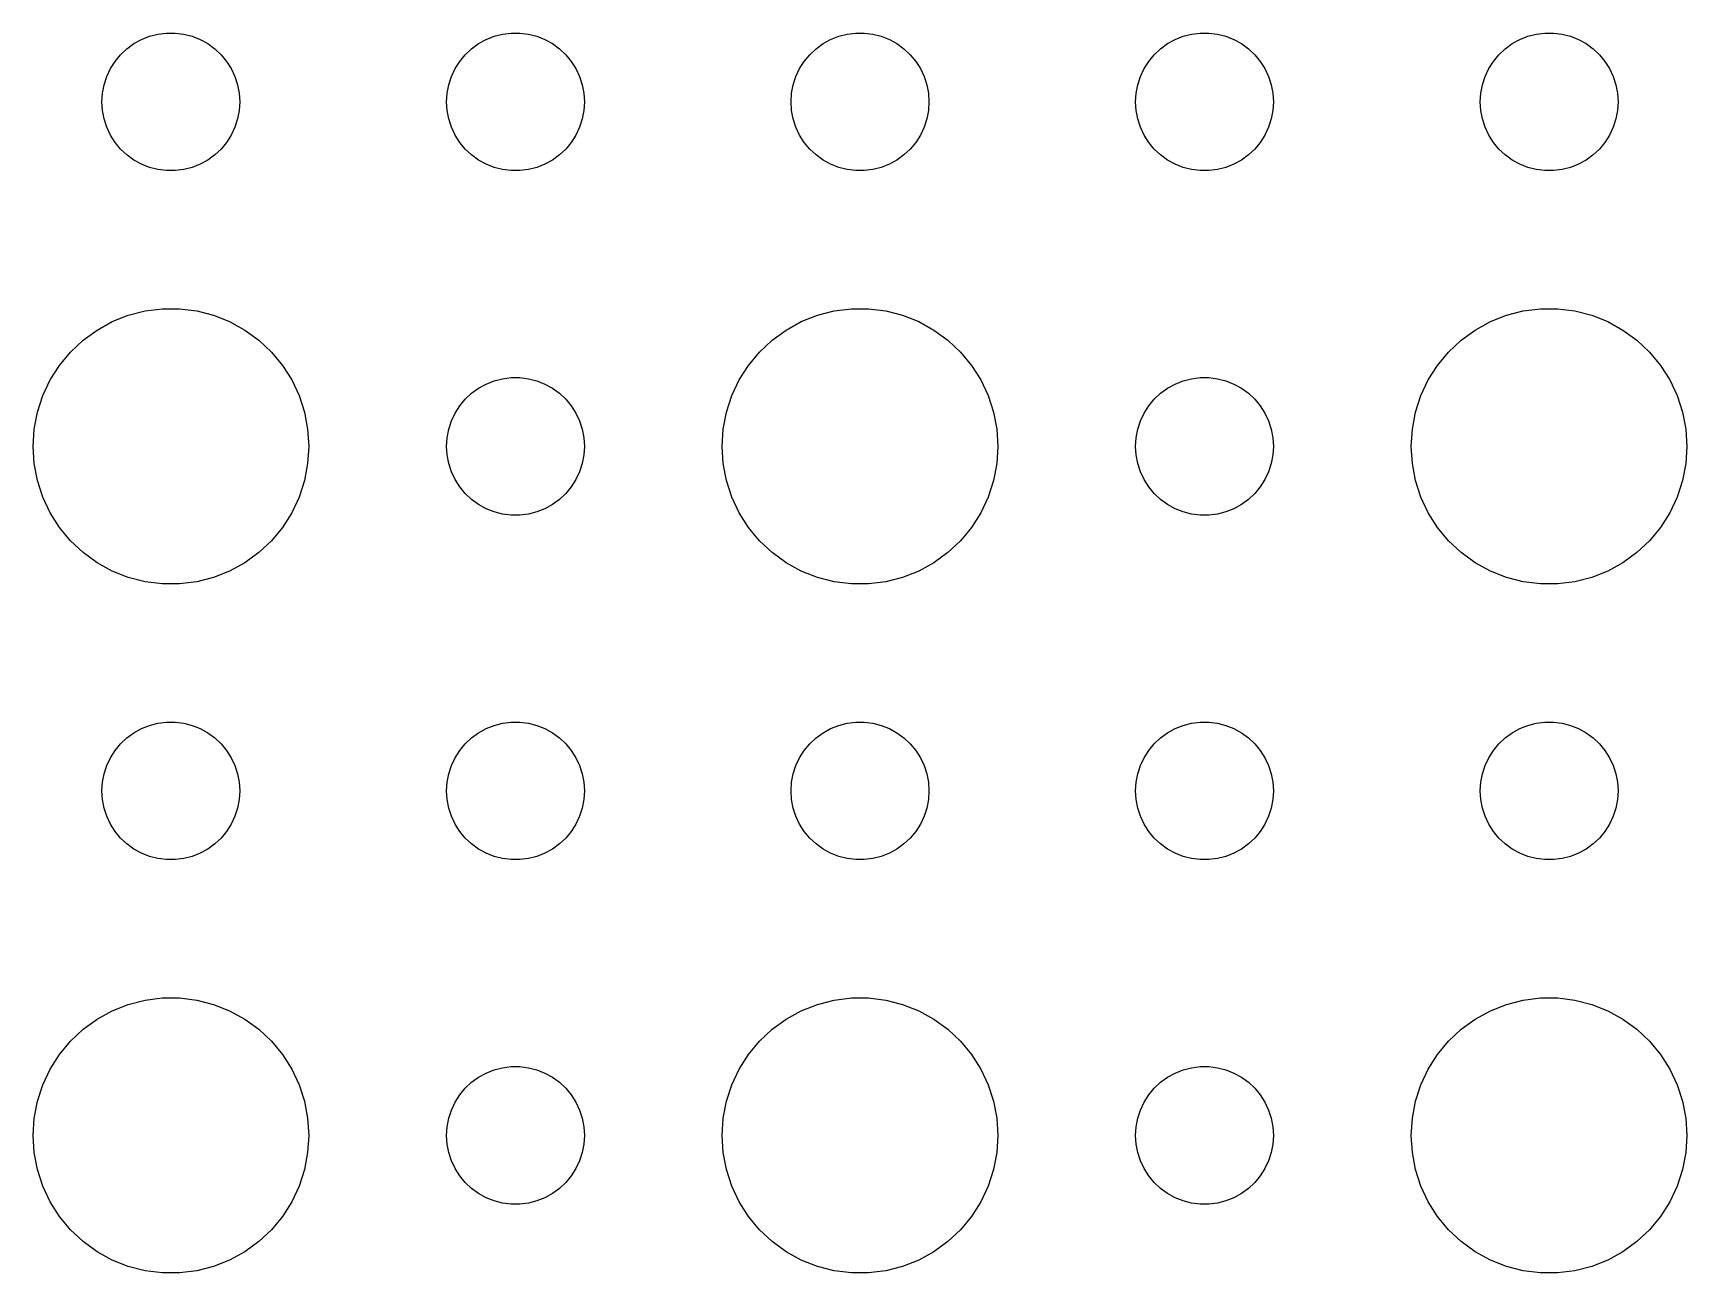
# Model space of a CAD drawing. Header units: metres. Extents: x -142 to 142, y -142 to 142.
# Drawn here: x -18 to 18, y -107.99 to -81 of the extents above; entities that cross this region are included whole.
import ezdxf

# ---------------------------------------------------------------- set-up
doc = ezdxf.new("R2010")
doc.units = ezdxf.units.M

msp = doc.modelspace()

# ---------------------------------------------------------------- linework, layer by layer
for p, q in [((-16.0934, -81.4732), (-15.9561, -81.3442)), ((-15.9561, -81.3442), (-15.8037, -81.2335)), ((-15.8037, -81.2335), (-15.6387, -81.1428)), ((-15.6387, -81.1428), (-15.4635, -81.0734)), ((-15.4635, -81.0734), (-15.2811, -81.0266)), ((-15.2811, -81.0266), (-15.0942, -81.003)), ((-15.0942, -81.003), (-14.9058, -81.003)), ((-14.9058, -81.003), (-14.7189, -81.0266)), ((-14.7189, -81.0266), (-14.5365, -81.0734)), ((-14.5365, -81.0734), (-14.3613, -81.1428)), ((-14.3613, -81.1428), (-14.1963, -81.2335)), ((-14.1963, -81.2335), (-14.0439, -81.3442)), ((-14.0439, -81.3442), (-13.9065, -81.4732)), ((-8.59344, -81.4732), (-8.45613, -81.3442)), ((-8.45613, -81.3442), (-8.30373, -81.2335)), ((-8.30373, -81.2335), (-8.13866, -81.1428)), ((-8.13866, -81.1428), (-7.96352, -81.0734)), ((-7.96352, -81.0734), (-7.78107, -81.0266)), ((-7.78107, -81.0266), (-7.59418, -81.003)), ((-7.59418, -81.003), (-7.40581, -81.003)), ((-7.40581, -81.003), (-7.21892, -81.0266)), ((-7.21892, -81.0266), (-7.03647, -81.0734)), ((-7.03647, -81.0734), (-6.86133, -81.1428)), ((-6.86133, -81.1428), (-6.69626, -81.2335)), ((-6.69626, -81.2335), (-6.54385, -81.3442)), ((-6.54385, -81.3442), (-6.40654, -81.4732)), ((-1.09344, -81.4732), (-0.95613, -81.3442)), ((-0.95613, -81.3442), (-0.80373, -81.2335)), ((-0.80373, -81.2335), (-0.63866, -81.1428)), ((-0.63866, -81.1428), (-0.46352, -81.0734)), ((-0.46352, -81.0734), (-0.28107, -81.0266)), ((-0.28107, -81.0266), (-0.09418, -81.003)), ((-0.09418, -81.003), (0.09418, -81.003)), ((0.09418, -81.003), (0.28107, -81.0266)), ((0.28107, -81.0266), (0.46352, -81.0734)), ((0.46352, -81.0734), (0.63866, -81.1428)), ((0.63866, -81.1428), (0.80373, -81.2335)), ((0.80373, -81.2335), (0.95613, -81.3442)), ((0.95613, -81.3442), (1.09344, -81.4732)), ((6.40654, -81.4732), (6.54385, -81.3442)), ((6.54385, -81.3442), (6.69626, -81.2335)), ((6.69626, -81.2335), (6.86133, -81.1428)), ((6.86133, -81.1428), (7.03647, -81.0734)), ((7.03647, -81.0734), (7.21892, -81.0266)), ((7.21892, -81.0266), (7.40581, -81.003)), ((7.40581, -81.003), (7.59418, -81.003)), ((7.59418, -81.003), (7.78107, -81.0266)), ((7.78107, -81.0266), (7.96352, -81.0734)), ((7.96352, -81.0734), (8.13866, -81.1428)), ((8.13866, -81.1428), (8.30373, -81.2335)), ((8.30373, -81.2335), (8.45613, -81.3442)), ((8.45613, -81.3442), (8.59344, -81.4732)), ((13.9065, -81.4732), (14.0439, -81.3442)), ((14.0439, -81.3442), (14.1963, -81.2335)), ((14.1963, -81.2335), (14.3613, -81.1428)), ((14.3613, -81.1428), (14.5365, -81.0734)), ((14.5365, -81.0734), (14.7189, -81.0266)), ((14.7189, -81.0266), (14.9058, -81.003)), ((14.9058, -81.003), (15.0942, -81.003)), ((15.0942, -81.003), (15.2811, -81.0266)), ((15.2811, -81.0266), (15.4635, -81.0734)), ((15.4635, -81.0734), (15.6387, -81.1428)), ((15.6387, -81.1428), (15.8037, -81.2335)), ((15.8037, -81.2335), (15.9561, -81.3442)), ((15.9561, -81.3442), (16.0934, -81.4732)), ((-16.3145, -81.7774), (-16.2135, -81.6183)), ((-16.2135, -81.6183), (-16.0934, -81.4732)), ((-13.9065, -81.4732), (-13.7865, -81.6183)), ((-13.7865, -81.6183), (-13.6855, -81.7774)), ((-8.81445, -81.7774), (-8.71352, -81.6183)), ((-8.71352, -81.6183), (-8.59344, -81.4732)), ((-6.40654, -81.4732), (-6.28647, -81.6183)), ((-6.28647, -81.6183), (-6.18553, -81.7774)), ((-1.31445, -81.7774), (-1.21352, -81.6183)), ((-1.21352, -81.6183), (-1.09344, -81.4732)), ((1.09344, -81.4732), (1.21352, -81.6183)), ((1.21352, -81.6183), (1.31445, -81.7774)), ((6.18553, -81.7774), (6.28647, -81.6183)), ((6.28647, -81.6183), (6.40654, -81.4732)), ((8.59344, -81.4732), (8.71352, -81.6183)), ((8.71352, -81.6183), (8.81445, -81.7774)), ((13.6855, -81.7774), (13.7865, -81.6183)), ((13.7865, -81.6183), (13.9065, -81.4732)), ((16.0934, -81.4732), (16.2135, -81.6183)), ((16.2135, -81.6183), (16.3145, -81.7774)), ((-16.4529, -82.127), (-16.3947, -81.9478)), ((-16.3947, -81.9478), (-16.3145, -81.7774)), ((-13.6855, -81.7774), (-13.6053, -81.9478)), ((-13.6053, -81.9478), (-13.5471, -82.127)), ((-8.95287, -82.127), (-8.89465, -81.9478)), ((-8.89465, -81.9478), (-8.81445, -81.7774)), ((-6.18553, -81.7774), (-6.10533, -81.9478)), ((-6.10533, -81.9478), (-6.04712, -82.127)), ((-1.45287, -82.127), (-1.39465, -81.9478)), ((-1.39465, -81.9478), (-1.31445, -81.7774)), ((1.31445, -81.7774), (1.39465, -81.9478)), ((1.39465, -81.9478), (1.45287, -82.127)), ((6.04712, -82.127), (6.10533, -81.9478)), ((6.10533, -81.9478), (6.18553, -81.7774)), ((8.81445, -81.7774), (8.89465, -81.9478)), ((8.89465, -81.9478), (8.95287, -82.127)), ((13.5471, -82.127), (13.6053, -81.9478)), ((13.6053, -81.9478), (13.6855, -81.7774)), ((16.3145, -81.7774), (16.3947, -81.9478)), ((16.3947, -81.9478), (16.4529, -82.127)), ((-16.5, -82.5), (-16.4882, -82.312)), ((-16.4882, -82.312), (-16.4529, -82.127)), ((-13.5471, -82.127), (-13.5118, -82.312)), ((-13.5118, -82.312), (-13.5, -82.5)), ((-9, -82.5), (-8.98816, -82.312)), ((-8.98816, -82.312), (-8.95287, -82.127)), ((-6.04712, -82.127), (-6.01183, -82.312)), ((-6.01183, -82.312), (-6, -82.5)), ((-1.5, -82.5), (-1.48816, -82.312)), ((-1.48816, -82.312), (-1.45287, -82.127)), ((1.45287, -82.127), (1.48816, -82.312)), ((1.48816, -82.312), (1.5, -82.5)), ((6, -82.5), (6.01183, -82.312)), ((6.01183, -82.312), (6.04712, -82.127)), ((8.95287, -82.127), (8.98816, -82.312)), ((8.98816, -82.312), (9, -82.5)), ((13.5, -82.5), (13.5118, -82.312)), ((13.5118, -82.312), (13.5471, -82.127)), ((16.4529, -82.127), (16.4882, -82.312)), ((16.4882, -82.312), (16.5, -82.5)), ((-16.4882, -82.688), (-16.5, -82.5)), ((-16.4529, -82.873), (-16.4882, -82.688)), ((-13.5118, -82.688), (-13.5471, -82.873)), ((-13.5, -82.5), (-13.5118, -82.688)), ((-8.98816, -82.688), (-9, -82.5)), ((-8.95287, -82.873), (-8.98816, -82.688)), ((-6.01183, -82.688), (-6.04712, -82.873)), ((-6, -82.5), (-6.01183, -82.688)), ((-1.48816, -82.688), (-1.5, -82.5)), ((-1.45287, -82.873), (-1.48816, -82.688)), ((1.48816, -82.688), (1.45287, -82.873)), ((1.5, -82.5), (1.48816, -82.688)), ((6.01183, -82.688), (6, -82.5)), ((6.04712, -82.873), (6.01183, -82.688)), ((8.98816, -82.688), (8.95287, -82.873)), ((9, -82.5), (8.98816, -82.688)), ((13.5118, -82.688), (13.5, -82.5)), ((13.5471, -82.873), (13.5118, -82.688)), ((16.4882, -82.688), (16.4529, -82.873)), ((16.5, -82.5), (16.4882, -82.688)), ((-16.3947, -83.0522), (-16.4529, -82.873)), ((-16.3145, -83.2226), (-16.3947, -83.0522)), ((-13.6053, -83.0522), (-13.6855, -83.2226)), ((-13.5471, -82.873), (-13.6053, -83.0522)), ((-8.89465, -83.0522), (-8.95287, -82.873)), ((-8.81445, -83.2226), (-8.89465, -83.0522)), ((-6.10533, -83.0522), (-6.18553, -83.2226)), ((-6.04712, -82.873), (-6.10533, -83.0522)), ((-1.39465, -83.0522), (-1.45287, -82.873)), ((-1.31445, -83.2226), (-1.39465, -83.0522)), ((1.39465, -83.0522), (1.31445, -83.2226)), ((1.45287, -82.873), (1.39465, -83.0522)), ((6.10533, -83.0522), (6.04712, -82.873)), ((6.18553, -83.2226), (6.10533, -83.0522)), ((8.89465, -83.0522), (8.81445, -83.2226)), ((8.95287, -82.873), (8.89465, -83.0522)), ((13.6053, -83.0522), (13.5471, -82.873)), ((13.6855, -83.2226), (13.6053, -83.0522)), ((16.3947, -83.0522), (16.3145, -83.2226)), ((16.4529, -82.873), (16.3947, -83.0522)), ((-16.2135, -83.3817), (-16.3145, -83.2226)), ((-16.0934, -83.5268), (-16.2135, -83.3817)), ((-13.7865, -83.3817), (-13.9065, -83.5268)), ((-13.6855, -83.2226), (-13.7865, -83.3817)), ((-8.71352, -83.3817), (-8.81445, -83.2226)), ((-8.59344, -83.5268), (-8.71352, -83.3817)), ((-6.28647, -83.3817), (-6.40654, -83.5268)), ((-6.18553, -83.2226), (-6.28647, -83.3817)), ((-1.21352, -83.3817), (-1.31445, -83.2226)), ((-1.09344, -83.5268), (-1.21352, -83.3817)), ((1.21352, -83.3817), (1.09344, -83.5268)), ((1.31445, -83.2226), (1.21352, -83.3817)), ((6.28647, -83.3817), (6.18553, -83.2226)), ((6.40654, -83.5268), (6.28647, -83.3817)), ((8.71352, -83.3817), (8.59344, -83.5268)), ((8.81445, -83.2226), (8.71352, -83.3817)), ((13.7865, -83.3817), (13.6855, -83.2226)), ((13.9065, -83.5268), (13.7865, -83.3817)), ((16.2135, -83.3817), (16.0934, -83.5268)), ((16.3145, -83.2226), (16.2135, -83.3817)), ((-15.9561, -83.6558), (-16.0934, -83.5268)), ((-15.8037, -83.7665), (-15.9561, -83.6558)), ((-15.6387, -83.8572), (-15.8037, -83.7665)), ((-15.4635, -83.9266), (-15.6387, -83.8572)), ((-14.3613, -83.8572), (-14.5365, -83.9266)), ((-14.1963, -83.7665), (-14.3613, -83.8572)), ((-14.0439, -83.6558), (-14.1963, -83.7665)), ((-13.9065, -83.5268), (-14.0439, -83.6558)), ((-8.45613, -83.6558), (-8.59344, -83.5268)), ((-8.30373, -83.7665), (-8.45613, -83.6558)), ((-8.13866, -83.8572), (-8.30373, -83.7665)), ((-7.96352, -83.9266), (-8.13866, -83.8572)), ((-6.86133, -83.8572), (-7.03647, -83.9266)), ((-6.69626, -83.7665), (-6.86133, -83.8572)), ((-6.54385, -83.6558), (-6.69626, -83.7665)), ((-6.40654, -83.5268), (-6.54385, -83.6558)), ((-0.95613, -83.6558), (-1.09344, -83.5268)), ((-0.80373, -83.7665), (-0.95613, -83.6558)), ((-0.63866, -83.8572), (-0.80373, -83.7665)), ((-0.46352, -83.9266), (-0.63866, -83.8572)), ((0.63866, -83.8572), (0.46352, -83.9266)), ((0.80373, -83.7665), (0.63866, -83.8572)), ((0.95613, -83.6558), (0.80373, -83.7665)), ((1.09344, -83.5268), (0.95613, -83.6558)), ((6.54385, -83.6558), (6.40654, -83.5268)), ((6.69626, -83.7665), (6.54385, -83.6558)), ((6.86133, -83.8572), (6.69626, -83.7665)), ((7.03647, -83.9266), (6.86133, -83.8572)), ((8.13866, -83.8572), (7.96352, -83.9266)), ((8.30373, -83.7665), (8.13866, -83.8572)), ((8.45613, -83.6558), (8.30373, -83.7665)), ((8.59344, -83.5268), (8.45613, -83.6558)), ((14.0439, -83.6558), (13.9065, -83.5268)), ((14.1963, -83.7665), (14.0439, -83.6558)), ((14.3613, -83.8572), (14.1963, -83.7665)), ((14.5365, -83.9266), (14.3613, -83.8572)), ((15.6387, -83.8572), (15.4635, -83.9266)), ((15.8037, -83.7665), (15.6387, -83.8572)), ((15.9561, -83.6558), (15.8037, -83.7665)), ((16.0934, -83.5268), (15.9561, -83.6558)), ((-15.2811, -83.9734), (-15.4635, -83.9266)), ((-15.0942, -83.997), (-15.2811, -83.9734)), ((-14.9058, -83.997), (-15.0942, -83.997)), ((-14.7189, -83.9734), (-14.9058, -83.997)), ((-14.5365, -83.9266), (-14.7189, -83.9734)), ((-7.78107, -83.9734), (-7.96352, -83.9266)), ((-7.59418, -83.997), (-7.78107, -83.9734)), ((-7.40581, -83.997), (-7.59418, -83.997)), ((-7.21892, -83.9734), (-7.40581, -83.997)), ((-7.03647, -83.9266), (-7.21892, -83.9734)), ((-0.28107, -83.9734), (-0.46352, -83.9266)), ((-0.09418, -83.997), (-0.28107, -83.9734)), ((0.09418, -83.997), (-0.09418, -83.997)), ((0.28107, -83.9734), (0.09418, -83.997)), ((0.46352, -83.9266), (0.28107, -83.9734)), ((7.21892, -83.9734), (7.03647, -83.9266)), ((7.40581, -83.997), (7.21892, -83.9734)), ((7.59418, -83.997), (7.40581, -83.997)), ((7.78107, -83.9734), (7.59418, -83.997)), ((7.96352, -83.9266), (7.78107, -83.9734)), ((14.7189, -83.9734), (14.5365, -83.9266)), ((14.9058, -83.997), (14.7189, -83.9734)), ((15.0942, -83.997), (14.9058, -83.997)), ((15.2811, -83.9734), (15.0942, -83.997)), ((15.4635, -83.9266), (15.2811, -83.9734)), ((-15.927, -87.1468), (-15.5621, -87.0531)), ((-15.5621, -87.0531), (-15.1884, -87.0059)), ((-15.1884, -87.0059), (-14.8116, -87.0059)), ((-14.8116, -87.0059), (-14.4379, -87.0531)), ((-14.4379, -87.0531), (-14.0729, -87.1468)), ((-0.92705, -87.1468), (-0.56213, -87.0531)), ((-0.56213, -87.0531), (-0.18837, -87.0059)), ((-0.18837, -87.0059), (0.18837, -87.0059)), ((0.18837, -87.0059), (0.56213, -87.0531)), ((0.56213, -87.0531), (0.92705, -87.1468)), ((14.0729, -87.1468), (14.4379, -87.0531)), ((14.4379, -87.0531), (14.8116, -87.0059)), ((14.8116, -87.0059), (15.1884, -87.0059)), ((15.1884, -87.0059), (15.5621, -87.0531)), ((15.5621, -87.0531), (15.927, -87.1468)), ((-16.9123, -87.6885), (-16.6075, -87.467)), ((-16.6075, -87.467), (-16.2773, -87.2855)), ((-16.2773, -87.2855), (-15.927, -87.1468)), ((-14.0729, -87.1468), (-13.7227, -87.2855)), ((-13.7227, -87.2855), (-13.3925, -87.467)), ((-13.3925, -87.467), (-13.0877, -87.6885)), ((-1.91226, -87.6885), (-1.60747, -87.467)), ((-1.60747, -87.467), (-1.27733, -87.2855)), ((-1.27733, -87.2855), (-0.92705, -87.1468)), ((0.92705, -87.1468), (1.27733, -87.2855)), ((1.27733, -87.2855), (1.60747, -87.467)), ((1.60747, -87.467), (1.91226, -87.6885)), ((13.0877, -87.6885), (13.3925, -87.467)), ((13.3925, -87.467), (13.7227, -87.2855)), ((13.7227, -87.2855), (14.0729, -87.1468)), ((15.927, -87.1468), (16.2773, -87.2855)), ((16.2773, -87.2855), (16.6075, -87.467)), ((16.6075, -87.467), (16.9123, -87.6885)), ((-17.1869, -87.9464), (-16.9123, -87.6885)), ((-13.0877, -87.6885), (-12.8131, -87.9464)), ((-2.1869, -87.9464), (-1.91226, -87.6885)), ((1.91226, -87.6885), (2.1869, -87.9464)), ((12.8131, -87.9464), (13.0877, -87.6885)), ((16.9123, -87.6885), (17.1869, -87.9464)), ((-17.427, -88.2366), (-17.1869, -87.9464)), ((-12.8131, -87.9464), (-12.5729, -88.2366)), ((-2.42705, -88.2366), (-2.1869, -87.9464)), ((2.1869, -87.9464), (2.42705, -88.2366)), ((12.5729, -88.2366), (12.8131, -87.9464)), ((17.1869, -87.9464), (17.427, -88.2366)), ((-17.7893, -88.8956), (-17.6289, -88.5547)), ((-17.6289, -88.5547), (-17.427, -88.2366)), ((-12.5729, -88.2366), (-12.3711, -88.5547)), ((-12.3711, -88.5547), (-12.2107, -88.8956)), ((-7.96352, -88.5734), (-7.78107, -88.5266)), ((-7.78107, -88.5266), (-7.59418, -88.503)), ((-7.59418, -88.503), (-7.40581, -88.503)), ((-7.40581, -88.503), (-7.21892, -88.5266)), ((-7.21892, -88.5266), (-7.03647, -88.5734)), ((-2.78932, -88.8956), (-2.62891, -88.5547)), ((-2.62891, -88.5547), (-2.42705, -88.2366)), ((2.42705, -88.2366), (2.62891, -88.5547)), ((2.62891, -88.5547), (2.78932, -88.8956)), ((7.03647, -88.5734), (7.21892, -88.5266)), ((7.21892, -88.5266), (7.40581, -88.503)), ((7.40581, -88.503), (7.59418, -88.503)), ((7.59418, -88.503), (7.78107, -88.5266)), ((7.78107, -88.5266), (7.96352, -88.5734)), ((12.2107, -88.8956), (12.3711, -88.5547)), ((12.3711, -88.5547), (12.5729, -88.2366)), ((17.427, -88.2366), (17.6289, -88.5547)), ((17.6289, -88.5547), (17.7893, -88.8956)), ((-17.9057, -89.2539), (-17.7893, -88.8956)), ((-12.2107, -88.8956), (-12.0942, -89.2539)), ((-8.59344, -88.9732), (-8.45613, -88.8442)), ((-8.45613, -88.8442), (-8.30373, -88.7335)), ((-8.30373, -88.7335), (-8.13866, -88.6428)), ((-8.13866, -88.6428), (-7.96352, -88.5734)), ((-7.03647, -88.5734), (-6.86133, -88.6428)), ((-6.86133, -88.6428), (-6.69626, -88.7335)), ((-6.69626, -88.7335), (-6.54385, -88.8442)), ((-6.54385, -88.8442), (-6.40654, -88.9732)), ((-2.90575, -89.2539), (-2.78932, -88.8956)), ((2.78932, -88.8956), (2.90575, -89.2539)), ((6.40654, -88.9732), (6.54385, -88.8442)), ((6.54385, -88.8442), (6.69626, -88.7335)), ((6.69626, -88.7335), (6.86133, -88.6428)), ((6.86133, -88.6428), (7.03647, -88.5734)), ((7.96352, -88.5734), (8.13866, -88.6428)), ((8.13866, -88.6428), (8.30373, -88.7335)), ((8.30373, -88.7335), (8.45613, -88.8442)), ((8.45613, -88.8442), (8.59344, -88.9732)), ((12.0942, -89.2539), (12.2107, -88.8956)), ((17.7893, -88.8956), (17.9057, -89.2539)), ((-17.9763, -89.624), (-17.9057, -89.2539)), ((-12.0942, -89.2539), (-12.0237, -89.624)), ((-8.89465, -89.4478), (-8.81445, -89.2774)), ((-8.81445, -89.2774), (-8.71352, -89.1183)), ((-8.71352, -89.1183), (-8.59344, -88.9732)), ((-6.40654, -88.9732), (-6.28647, -89.1183)), ((-6.28647, -89.1183), (-6.18553, -89.2774)), ((-6.18553, -89.2774), (-6.10533, -89.4478)), ((-2.97633, -89.624), (-2.90575, -89.2539)), ((2.90575, -89.2539), (2.97633, -89.624)), ((6.10533, -89.4478), (6.18553, -89.2774)), ((6.18553, -89.2774), (6.28647, -89.1183)), ((6.28647, -89.1183), (6.40654, -88.9732)), ((8.59344, -88.9732), (8.71352, -89.1183)), ((8.71352, -89.1183), (8.81445, -89.2774)), ((8.81445, -89.2774), (8.89465, -89.4478)), ((12.0237, -89.624), (12.0942, -89.2539)), ((17.9057, -89.2539), (17.9763, -89.624)), ((-18, -90), (-17.9763, -89.624)), ((-12.0237, -89.624), (-12, -90)), ((-8.98816, -89.812), (-8.95287, -89.627)), ((-8.95287, -89.627), (-8.89465, -89.4478)), ((-6.10533, -89.4478), (-6.04712, -89.627)), ((-6.04712, -89.627), (-6.01183, -89.812)), ((-3, -90), (-2.97633, -89.624)), ((2.97633, -89.624), (3, -90)), ((6.01183, -89.812), (6.04712, -89.627)), ((6.04712, -89.627), (6.10533, -89.4478)), ((8.89465, -89.4478), (8.95287, -89.627)), ((8.95287, -89.627), (8.98816, -89.812)), ((12, -90), (12.0237, -89.624)), ((17.9763, -89.624), (18, -90)), ((-17.9763, -90.376), (-18, -90)), ((-12, -90), (-12.0237, -90.376)), ((-9, -90), (-8.98816, -89.812)), ((-8.98816, -90.188), (-9, -90)), ((-6.01183, -89.812), (-6, -90)), ((-6, -90), (-6.01183, -90.188)), ((-2.97633, -90.376), (-3, -90)), ((3, -90), (2.97633, -90.376)), ((6, -90), (6.01183, -89.812)), ((6.01183, -90.188), (6, -90)), ((8.98816, -89.812), (9, -90)), ((9, -90), (8.98816, -90.188)), ((12.0237, -90.376), (12, -90)), ((18, -90), (17.9763, -90.376)), ((-8.95287, -90.373), (-8.98816, -90.188)), ((-6.01183, -90.188), (-6.04712, -90.373)), ((6.04712, -90.373), (6.01183, -90.188)), ((8.98816, -90.188), (8.95287, -90.373)), ((-17.9057, -90.7461), (-17.9763, -90.376)), ((-12.0237, -90.376), (-12.0942, -90.7461)), ((-8.89465, -90.5522), (-8.95287, -90.373)), ((-8.81445, -90.7226), (-8.89465, -90.5522)), ((-6.10533, -90.5522), (-6.18553, -90.7226)), ((-6.04712, -90.373), (-6.10533, -90.5522)), ((-2.90575, -90.7461), (-2.97633, -90.376)), ((2.97633, -90.376), (2.90575, -90.7461)), ((6.10533, -90.5522), (6.04712, -90.373)), ((6.18553, -90.7226), (6.10533, -90.5522)), ((8.89465, -90.5522), (8.81445, -90.7226)), ((8.95287, -90.373), (8.89465, -90.5522)), ((12.0942, -90.7461), (12.0237, -90.376)), ((17.9763, -90.376), (17.9057, -90.7461)), ((-17.7893, -91.1044), (-17.9057, -90.7461)), ((-12.0942, -90.7461), (-12.2107, -91.1044)), ((-8.71352, -90.8817), (-8.81445, -90.7226)), ((-8.59344, -91.0268), (-8.71352, -90.8817)), ((-8.45613, -91.1558), (-8.59344, -91.0268)), ((-6.40654, -91.0268), (-6.54385, -91.1558)), ((-6.28647, -90.8817), (-6.40654, -91.0268)), ((-6.18553, -90.7226), (-6.28647, -90.8817)), ((-2.78932, -91.1044), (-2.90575, -90.7461)), ((2.90575, -90.7461), (2.78932, -91.1044)), ((6.28647, -90.8817), (6.18553, -90.7226)), ((6.40654, -91.0268), (6.28647, -90.8817)), ((6.54385, -91.1558), (6.40654, -91.0268)), ((8.59344, -91.0268), (8.45613, -91.1558)), ((8.71352, -90.8817), (8.59344, -91.0268)), ((8.81445, -90.7226), (8.71352, -90.8817)), ((12.2107, -91.1044), (12.0942, -90.7461)), ((17.9057, -90.7461), (17.7893, -91.1044)), ((-17.6289, -91.4453), (-17.7893, -91.1044)), ((-12.2107, -91.1044), (-12.3711, -91.4453)), ((-8.30373, -91.2665), (-8.45613, -91.1558)), ((-8.13866, -91.3572), (-8.30373, -91.2665)), ((-7.96352, -91.4266), (-8.13866, -91.3572)), ((-7.78107, -91.4734), (-7.96352, -91.4266)), ((-7.03647, -91.4266), (-7.21892, -91.4734)), ((-6.86133, -91.3572), (-7.03647, -91.4266)), ((-6.69626, -91.2665), (-6.86133, -91.3572)), ((-6.54385, -91.1558), (-6.69626, -91.2665)), ((-2.62891, -91.4453), (-2.78932, -91.1044)), ((2.78932, -91.1044), (2.62891, -91.4453)), ((6.69626, -91.2665), (6.54385, -91.1558)), ((6.86133, -91.3572), (6.69626, -91.2665)), ((7.03647, -91.4266), (6.86133, -91.3572)), ((7.21892, -91.4734), (7.03647, -91.4266)), ((7.96352, -91.4266), (7.78107, -91.4734)), ((8.13866, -91.3572), (7.96352, -91.4266)), ((8.30373, -91.2665), (8.13866, -91.3572)), ((8.45613, -91.1558), (8.30373, -91.2665)), ((12.3711, -91.4453), (12.2107, -91.1044)), ((17.7893, -91.1044), (17.6289, -91.4453)), ((-17.427, -91.7634), (-17.6289, -91.4453)), ((-17.1869, -92.0536), (-17.427, -91.7634)), ((-12.5729, -91.7634), (-12.8131, -92.0536)), ((-12.3711, -91.4453), (-12.5729, -91.7634)), ((-7.59418, -91.497), (-7.78107, -91.4734)), ((-7.40581, -91.497), (-7.59418, -91.497)), ((-7.21892, -91.4734), (-7.40581, -91.497)), ((-2.42705, -91.7634), (-2.62891, -91.4453)), ((-2.1869, -92.0536), (-2.42705, -91.7634)), ((2.42705, -91.7634), (2.1869, -92.0536)), ((2.62891, -91.4453), (2.42705, -91.7634)), ((7.40581, -91.497), (7.21892, -91.4734)), ((7.59418, -91.497), (7.40581, -91.497)), ((7.78107, -91.4734), (7.59418, -91.497)), ((12.5729, -91.7634), (12.3711, -91.4453)), ((12.8131, -92.0536), (12.5729, -91.7634)), ((17.427, -91.7634), (17.1869, -92.0536)), ((17.6289, -91.4453), (17.427, -91.7634)), ((-16.9123, -92.3115), (-17.1869, -92.0536)), ((-12.8131, -92.0536), (-13.0877, -92.3115)), ((-1.91226, -92.3115), (-2.1869, -92.0536)), ((2.1869, -92.0536), (1.91226, -92.3115)), ((13.0877, -92.3115), (12.8131, -92.0536)), ((17.1869, -92.0536), (16.9123, -92.3115)), ((-16.6075, -92.533), (-16.9123, -92.3115)), ((-13.0877, -92.3115), (-13.3925, -92.533)), ((-1.60747, -92.533), (-1.91226, -92.3115)), ((1.91226, -92.3115), (1.60747, -92.533)), ((13.3925, -92.533), (13.0877, -92.3115)), ((16.9123, -92.3115), (16.6075, -92.533)), ((-16.2773, -92.7145), (-16.6075, -92.533)), ((-15.927, -92.8532), (-16.2773, -92.7145)), ((-15.5621, -92.9469), (-15.927, -92.8532)), ((-14.0729, -92.8532), (-14.4379, -92.9469)), ((-13.7227, -92.7145), (-14.0729, -92.8532)), ((-13.3925, -92.533), (-13.7227, -92.7145)), ((-1.27733, -92.7145), (-1.60747, -92.533)), ((-0.92705, -92.8532), (-1.27733, -92.7145)), ((-0.56213, -92.9469), (-0.92705, -92.8532)), ((0.92705, -92.8532), (0.56213, -92.9469)), ((1.27733, -92.7145), (0.92705, -92.8532)), ((1.60747, -92.533), (1.27733, -92.7145)), ((13.7227, -92.7145), (13.3925, -92.533)), ((14.0729, -92.8532), (13.7227, -92.7145)), ((14.4379, -92.9469), (14.0729, -92.8532)), ((15.927, -92.8532), (15.5621, -92.9469)), ((16.2773, -92.7145), (15.927, -92.8532)), ((16.6075, -92.533), (16.2773, -92.7145)), ((-15.1884, -92.9941), (-15.5621, -92.9469)), ((-14.8116, -92.9941), (-15.1884, -92.9941)), ((-14.4379, -92.9469), (-14.8116, -92.9941)), ((-0.18837, -92.9941), (-0.56213, -92.9469)), ((0.18837, -92.9941), (-0.18837, -92.9941)), ((0.56213, -92.9469), (0.18837, -92.9941)), ((14.8116, -92.9941), (14.4379, -92.9469)), ((15.1884, -92.9941), (14.8116, -92.9941)), ((15.5621, -92.9469), (15.1884, -92.9941)), ((-15.6387, -96.1428), (-15.4635, -96.0734)), ((-15.4635, -96.0734), (-15.2811, -96.0266)), ((-15.2811, -96.0266), (-15.0942, -96.003)), ((-15.0942, -96.003), (-14.9058, -96.003)), ((-14.9058, -96.003), (-14.7189, -96.0266)), ((-14.7189, -96.0266), (-14.5365, -96.0734)), ((-14.5365, -96.0734), (-14.3613, -96.1428)), ((-8.13866, -96.1428), (-7.96352, -96.0734)), ((-7.96352, -96.0734), (-7.78107, -96.0266)), ((-7.78107, -96.0266), (-7.59418, -96.003)), ((-7.59418, -96.003), (-7.40581, -96.003)), ((-7.40581, -96.003), (-7.21892, -96.0266)), ((-7.21892, -96.0266), (-7.03647, -96.0734)), ((-7.03647, -96.0734), (-6.86133, -96.1428)), ((-0.63866, -96.1428), (-0.46352, -96.0734)), ((-0.46352, -96.0734), (-0.28107, -96.0266)), ((-0.28107, -96.0266), (-0.09418, -96.003)), ((-0.09418, -96.003), (0.09418, -96.003)), ((0.09418, -96.003), (0.28107, -96.0266)), ((0.28107, -96.0266), (0.46352, -96.0734)), ((0.46352, -96.0734), (0.63866, -96.1428)), ((6.86133, -96.1428), (7.03647, -96.0734)), ((7.03647, -96.0734), (7.21892, -96.0266)), ((7.21892, -96.0266), (7.40581, -96.003)), ((7.40581, -96.003), (7.59418, -96.003)), ((7.59418, -96.003), (7.78107, -96.0266)), ((7.78107, -96.0266), (7.96352, -96.0734)), ((7.96352, -96.0734), (8.13866, -96.1428)), ((14.3613, -96.1428), (14.5365, -96.0734)), ((14.5365, -96.0734), (14.7189, -96.0266)), ((14.7189, -96.0266), (14.9058, -96.003)), ((14.9058, -96.003), (15.0942, -96.003)), ((15.0942, -96.003), (15.2811, -96.0266)), ((15.2811, -96.0266), (15.4635, -96.0734)), ((15.4635, -96.0734), (15.6387, -96.1428)), ((-16.2135, -96.6183), (-16.0934, -96.4732)), ((-16.0934, -96.4732), (-15.9561, -96.3442)), ((-15.9561, -96.3442), (-15.8037, -96.2335)), ((-15.8037, -96.2335), (-15.6387, -96.1428)), ((-14.3613, -96.1428), (-14.1963, -96.2335)), ((-14.1963, -96.2335), (-14.0439, -96.3442)), ((-14.0439, -96.3442), (-13.9065, -96.4732)), ((-13.9065, -96.4732), (-13.7865, -96.6183)), ((-8.71352, -96.6183), (-8.59344, -96.4732)), ((-8.59344, -96.4732), (-8.45613, -96.3442)), ((-8.45613, -96.3442), (-8.30373, -96.2335)), ((-8.30373, -96.2335), (-8.13866, -96.1428)), ((-6.86133, -96.1428), (-6.69626, -96.2335)), ((-6.69626, -96.2335), (-6.54385, -96.3442)), ((-6.54385, -96.3442), (-6.40654, -96.4732)), ((-6.40654, -96.4732), (-6.28647, -96.6183)), ((-1.21352, -96.6183), (-1.09344, -96.4732)), ((-1.09344, -96.4732), (-0.95613, -96.3442)), ((-0.95613, -96.3442), (-0.80373, -96.2335)), ((-0.80373, -96.2335), (-0.63866, -96.1428)), ((0.63866, -96.1428), (0.80373, -96.2335)), ((0.80373, -96.2335), (0.95613, -96.3442)), ((0.95613, -96.3442), (1.09344, -96.4732)), ((1.09344, -96.4732), (1.21352, -96.6183)), ((6.28647, -96.6183), (6.40654, -96.4732)), ((6.40654, -96.4732), (6.54385, -96.3442)), ((6.54385, -96.3442), (6.69626, -96.2335)), ((6.69626, -96.2335), (6.86133, -96.1428)), ((8.13866, -96.1428), (8.30373, -96.2335)), ((8.30373, -96.2335), (8.45613, -96.3442)), ((8.45613, -96.3442), (8.59344, -96.4732)), ((8.59344, -96.4732), (8.71352, -96.6183)), ((13.7865, -96.6183), (13.9065, -96.4732)), ((13.9065, -96.4732), (14.0439, -96.3442)), ((14.0439, -96.3442), (14.1963, -96.2335)), ((14.1963, -96.2335), (14.3613, -96.1428)), ((15.6387, -96.1428), (15.8037, -96.2335)), ((15.8037, -96.2335), (15.9561, -96.3442)), ((15.9561, -96.3442), (16.0934, -96.4732)), ((16.0934, -96.4732), (16.2135, -96.6183)), ((-16.3947, -96.9478), (-16.3145, -96.7774)), ((-16.3145, -96.7774), (-16.2135, -96.6183)), ((-13.7865, -96.6183), (-13.6855, -96.7774)), ((-13.6855, -96.7774), (-13.6053, -96.9478)), ((-8.89465, -96.9478), (-8.81445, -96.7774)), ((-8.81445, -96.7774), (-8.71352, -96.6183)), ((-6.28647, -96.6183), (-6.18553, -96.7774)), ((-6.18553, -96.7774), (-6.10533, -96.9478)), ((-1.39465, -96.9478), (-1.31445, -96.7774)), ((-1.31445, -96.7774), (-1.21352, -96.6183)), ((1.21352, -96.6183), (1.31445, -96.7774)), ((1.31445, -96.7774), (1.39465, -96.9478)), ((6.10533, -96.9478), (6.18553, -96.7774)), ((6.18553, -96.7774), (6.28647, -96.6183)), ((8.71352, -96.6183), (8.81445, -96.7774)), ((8.81445, -96.7774), (8.89465, -96.9478)), ((13.6053, -96.9478), (13.6855, -96.7774)), ((13.6855, -96.7774), (13.7865, -96.6183)), ((16.2135, -96.6183), (16.3145, -96.7774)), ((16.3145, -96.7774), (16.3947, -96.9478)), ((-16.4882, -97.312), (-16.4529, -97.127)), ((-16.4529, -97.127), (-16.3947, -96.9478)), ((-13.6053, -96.9478), (-13.5471, -97.127)), ((-13.5471, -97.127), (-13.5118, -97.312)), ((-8.98816, -97.312), (-8.95287, -97.127)), ((-8.95287, -97.127), (-8.89465, -96.9478)), ((-6.10533, -96.9478), (-6.04712, -97.127)), ((-6.04712, -97.127), (-6.01183, -97.312)), ((-1.48816, -97.312), (-1.45287, -97.127)), ((-1.45287, -97.127), (-1.39465, -96.9478)), ((1.39465, -96.9478), (1.45287, -97.127)), ((1.45287, -97.127), (1.48816, -97.312)), ((6.01183, -97.312), (6.04712, -97.127)), ((6.04712, -97.127), (6.10533, -96.9478)), ((8.89465, -96.9478), (8.95287, -97.127)), ((8.95287, -97.127), (8.98816, -97.312)), ((13.5118, -97.312), (13.5471, -97.127)), ((13.5471, -97.127), (13.6053, -96.9478)), ((16.3947, -96.9478), (16.4529, -97.127)), ((16.4529, -97.127), (16.4882, -97.312)), ((-16.5, -97.5), (-16.4882, -97.312)), ((-16.4882, -97.688), (-16.5, -97.5)), ((-13.5118, -97.312), (-13.5, -97.5)), ((-13.5, -97.5), (-13.5118, -97.688)), ((-9, -97.5), (-8.98816, -97.312)), ((-8.98816, -97.688), (-9, -97.5)), ((-6.01183, -97.312), (-6, -97.5)), ((-6, -97.5), (-6.01183, -97.688)), ((-1.5, -97.5), (-1.48816, -97.312)), ((-1.48816, -97.688), (-1.5, -97.5)), ((1.48816, -97.312), (1.5, -97.5)), ((1.5, -97.5), (1.48816, -97.688)), ((6, -97.5), (6.01183, -97.312)), ((6.01183, -97.688), (6, -97.5)), ((8.98816, -97.312), (9, -97.5)), ((9, -97.5), (8.98816, -97.688)), ((13.5, -97.5), (13.5118, -97.312)), ((13.5118, -97.688), (13.5, -97.5)), ((16.4882, -97.312), (16.5, -97.5)), ((16.5, -97.5), (16.4882, -97.688)), ((-16.4529, -97.873), (-16.4882, -97.688)), ((-16.3947, -98.0522), (-16.4529, -97.873)), ((-13.5471, -97.873), (-13.6053, -98.0522)), ((-13.5118, -97.688), (-13.5471, -97.873)), ((-8.95287, -97.873), (-8.98816, -97.688)), ((-8.89465, -98.0522), (-8.95287, -97.873)), ((-6.04712, -97.873), (-6.10533, -98.0522)), ((-6.01183, -97.688), (-6.04712, -97.873)), ((-1.45287, -97.873), (-1.48816, -97.688)), ((-1.39465, -98.0522), (-1.45287, -97.873)), ((1.45287, -97.873), (1.39465, -98.0522)), ((1.48816, -97.688), (1.45287, -97.873)), ((6.04712, -97.873), (6.01183, -97.688)), ((6.10533, -98.0522), (6.04712, -97.873)), ((8.95287, -97.873), (8.89465, -98.0522)), ((8.98816, -97.688), (8.95287, -97.873)), ((13.5471, -97.873), (13.5118, -97.688)), ((13.6053, -98.0522), (13.5471, -97.873)), ((16.4529, -97.873), (16.3947, -98.0522)), ((16.4882, -97.688), (16.4529, -97.873)), ((-16.3145, -98.2226), (-16.3947, -98.0522)), ((-16.2135, -98.3817), (-16.3145, -98.2226)), ((-13.6855, -98.2226), (-13.7865, -98.3817)), ((-13.6053, -98.0522), (-13.6855, -98.2226)), ((-8.81445, -98.2226), (-8.89465, -98.0522)), ((-8.71352, -98.3817), (-8.81445, -98.2226)), ((-6.18553, -98.2226), (-6.28647, -98.3817)), ((-6.10533, -98.0522), (-6.18553, -98.2226)), ((-1.31445, -98.2226), (-1.39465, -98.0522)), ((-1.21352, -98.3817), (-1.31445, -98.2226)), ((1.31445, -98.2226), (1.21352, -98.3817)), ((1.39465, -98.0522), (1.31445, -98.2226)), ((6.18553, -98.2226), (6.10533, -98.0522)), ((6.28647, -98.3817), (6.18553, -98.2226)), ((8.81445, -98.2226), (8.71352, -98.3817)), ((8.89465, -98.0522), (8.81445, -98.2226)), ((13.6855, -98.2226), (13.6053, -98.0522)), ((13.7865, -98.3817), (13.6855, -98.2226)), ((16.3145, -98.2226), (16.2135, -98.3817)), ((16.3947, -98.0522), (16.3145, -98.2226)), ((-16.0934, -98.5268), (-16.2135, -98.3817)), ((-15.9561, -98.6558), (-16.0934, -98.5268)), ((-13.9065, -98.5268), (-14.0439, -98.6558)), ((-13.7865, -98.3817), (-13.9065, -98.5268)), ((-8.59344, -98.5268), (-8.71352, -98.3817)), ((-8.45613, -98.6558), (-8.59344, -98.5268)), ((-6.40654, -98.5268), (-6.54385, -98.6558)), ((-6.28647, -98.3817), (-6.40654, -98.5268)), ((-1.09344, -98.5268), (-1.21352, -98.3817)), ((-0.95613, -98.6558), (-1.09344, -98.5268)), ((1.09344, -98.5268), (0.95613, -98.6558)), ((1.21352, -98.3817), (1.09344, -98.5268)), ((6.40654, -98.5268), (6.28647, -98.3817)), ((6.54385, -98.6558), (6.40654, -98.5268)), ((8.59344, -98.5268), (8.45613, -98.6558)), ((8.71352, -98.3817), (8.59344, -98.5268)), ((13.9065, -98.5268), (13.7865, -98.3817)), ((14.0439, -98.6558), (13.9065, -98.5268)), ((16.0934, -98.5268), (15.9561, -98.6558)), ((16.2135, -98.3817), (16.0934, -98.5268)), ((-15.8037, -98.7665), (-15.9561, -98.6558)), ((-15.6387, -98.8572), (-15.8037, -98.7665)), ((-15.4635, -98.9266), (-15.6387, -98.8572)), ((-15.2811, -98.9734), (-15.4635, -98.9266)), ((-15.0942, -98.997), (-15.2811, -98.9734)), ((-14.9058, -98.997), (-15.0942, -98.997)), ((-14.7189, -98.9734), (-14.9058, -98.997)), ((-14.5365, -98.9266), (-14.7189, -98.9734)), ((-14.3613, -98.8572), (-14.5365, -98.9266)), ((-14.1963, -98.7665), (-14.3613, -98.8572)), ((-14.0439, -98.6558), (-14.1963, -98.7665)), ((-8.30373, -98.7665), (-8.45613, -98.6558)), ((-8.13866, -98.8572), (-8.30373, -98.7665)), ((-7.96352, -98.9266), (-8.13866, -98.8572)), ((-7.78107, -98.9734), (-7.96352, -98.9266)), ((-7.59418, -98.997), (-7.78107, -98.9734)), ((-7.40581, -98.997), (-7.59418, -98.997)), ((-7.21892, -98.9734), (-7.40581, -98.997)), ((-7.03647, -98.9266), (-7.21892, -98.9734)), ((-6.86133, -98.8572), (-7.03647, -98.9266)), ((-6.69626, -98.7665), (-6.86133, -98.8572)), ((-6.54385, -98.6558), (-6.69626, -98.7665)), ((-0.80373, -98.7665), (-0.95613, -98.6558)), ((-0.63866, -98.8572), (-0.80373, -98.7665)), ((-0.46352, -98.9266), (-0.63866, -98.8572)), ((-0.28107, -98.9734), (-0.46352, -98.9266)), ((-0.09418, -98.997), (-0.28107, -98.9734)), ((0.09418, -98.997), (-0.09418, -98.997)), ((0.28107, -98.9734), (0.09418, -98.997)), ((0.46352, -98.9266), (0.28107, -98.9734)), ((0.63866, -98.8572), (0.46352, -98.9266)), ((0.80373, -98.7665), (0.63866, -98.8572)), ((0.95613, -98.6558), (0.80373, -98.7665)), ((6.69626, -98.7665), (6.54385, -98.6558)), ((6.86133, -98.8572), (6.69626, -98.7665)), ((7.03647, -98.9266), (6.86133, -98.8572)), ((7.21892, -98.9734), (7.03647, -98.9266)), ((7.40581, -98.997), (7.21892, -98.9734)), ((7.59418, -98.997), (7.40581, -98.997)), ((7.78107, -98.9734), (7.59418, -98.997)), ((7.96352, -98.9266), (7.78107, -98.9734)), ((8.13866, -98.8572), (7.96352, -98.9266)), ((8.30373, -98.7665), (8.13866, -98.8572)), ((8.45613, -98.6558), (8.30373, -98.7665)), ((14.1963, -98.7665), (14.0439, -98.6558)), ((14.3613, -98.8572), (14.1963, -98.7665)), ((14.5365, -98.9266), (14.3613, -98.8572)), ((14.7189, -98.9734), (14.5365, -98.9266)), ((14.9058, -98.997), (14.7189, -98.9734)), ((15.0942, -98.997), (14.9058, -98.997)), ((15.2811, -98.9734), (15.0942, -98.997)), ((15.4635, -98.9266), (15.2811, -98.9734)), ((15.6387, -98.8572), (15.4635, -98.9266)), ((15.8037, -98.7665), (15.6387, -98.8572)), ((15.9561, -98.6558), (15.8037, -98.7665)), ((-16.2773, -102.286), (-15.927, -102.147)), ((-15.927, -102.147), (-15.5621, -102.053)), ((-15.5621, -102.053), (-15.1884, -102.006)), ((-15.1884, -102.006), (-14.8116, -102.006)), ((-14.8116, -102.006), (-14.4379, -102.053)), ((-14.4379, -102.053), (-14.0729, -102.147)), ((-14.0729, -102.147), (-13.7227, -102.286)), ((-1.27733, -102.286), (-0.92705, -102.147)), ((-0.92705, -102.147), (-0.56213, -102.053)), ((-0.56213, -102.053), (-0.18837, -102.006)), ((-0.18837, -102.006), (0.18837, -102.006)), ((0.18837, -102.006), (0.56213, -102.053)), ((0.56213, -102.053), (0.92705, -102.147)), ((0.92705, -102.147), (1.27733, -102.286)), ((13.7227, -102.286), (14.0729, -102.147)), ((14.0729, -102.147), (14.4379, -102.053)), ((14.4379, -102.053), (14.8116, -102.006)), ((14.8116, -102.006), (15.1884, -102.006)), ((15.1884, -102.006), (15.5621, -102.053)), ((15.5621, -102.053), (15.927, -102.147)), ((15.927, -102.147), (16.2773, -102.286)), ((-16.9123, -102.688), (-16.6075, -102.467)), ((-16.6075, -102.467), (-16.2773, -102.286)), ((-13.7227, -102.286), (-13.3925, -102.467)), ((-13.3925, -102.467), (-13.0877, -102.688)), ((-1.91226, -102.688), (-1.60747, -102.467)), ((-1.60747, -102.467), (-1.27733, -102.286)), ((1.27733, -102.286), (1.60747, -102.467)), ((1.60747, -102.467), (1.91226, -102.688)), ((13.0877, -102.688), (13.3925, -102.467)), ((13.3925, -102.467), (13.7227, -102.286)), ((16.2773, -102.286), (16.6075, -102.467)), ((16.6075, -102.467), (16.9123, -102.688)), ((-17.427, -103.237), (-17.1869, -102.946)), ((-17.1869, -102.946), (-16.9123, -102.688)), ((-13.0877, -102.688), (-12.8131, -102.946)), ((-12.8131, -102.946), (-12.5729, -103.237)), ((-2.42705, -103.237), (-2.1869, -102.946)), ((-2.1869, -102.946), (-1.91226, -102.688)), ((1.91226, -102.688), (2.1869, -102.946)), ((2.1869, -102.946), (2.42705, -103.237)), ((12.5729, -103.237), (12.8131, -102.946)), ((12.8131, -102.946), (13.0877, -102.688)), ((16.9123, -102.688), (17.1869, -102.946)), ((17.1869, -102.946), (17.427, -103.237)), ((-17.6289, -103.555), (-17.427, -103.237)), ((-12.5729, -103.237), (-12.3711, -103.555)), ((-2.62891, -103.555), (-2.42705, -103.237)), ((2.42705, -103.237), (2.62891, -103.555)), ((12.3711, -103.555), (12.5729, -103.237)), ((17.427, -103.237), (17.6289, -103.555)), ((-17.7893, -103.896), (-17.6289, -103.555)), ((-12.3711, -103.555), (-12.2107, -103.896)), ((-8.30373, -103.734), (-8.13866, -103.643)), ((-8.13866, -103.643), (-7.96352, -103.573)), ((-7.96352, -103.573), (-7.78107, -103.527)), ((-7.78107, -103.527), (-7.59418, -103.503)), ((-7.59418, -103.503), (-7.40581, -103.503)), ((-7.40581, -103.503), (-7.21892, -103.527)), ((-7.21892, -103.527), (-7.03647, -103.573)), ((-7.03647, -103.573), (-6.86133, -103.643)), ((-6.86133, -103.643), (-6.69626, -103.734)), ((-2.78932, -103.896), (-2.62891, -103.555)), ((2.62891, -103.555), (2.78932, -103.896)), ((6.69626, -103.734), (6.86133, -103.643)), ((6.86133, -103.643), (7.03647, -103.573)), ((7.03647, -103.573), (7.21892, -103.527)), ((7.21892, -103.527), (7.40581, -103.503)), ((7.40581, -103.503), (7.59418, -103.503)), ((7.59418, -103.503), (7.78107, -103.527)), ((7.78107, -103.527), (7.96352, -103.573)), ((7.96352, -103.573), (8.13866, -103.643)), ((8.13866, -103.643), (8.30373, -103.734)), ((12.2107, -103.896), (12.3711, -103.555)), ((17.6289, -103.555), (17.7893, -103.896)), ((-17.9057, -104.254), (-17.7893, -103.896)), ((-12.2107, -103.896), (-12.0942, -104.254)), ((-8.71352, -104.118), (-8.59344, -103.973)), ((-8.59344, -103.973), (-8.45613, -103.844)), ((-8.45613, -103.844), (-8.30373, -103.734)), ((-6.69626, -103.734), (-6.54385, -103.844)), ((-6.54385, -103.844), (-6.40654, -103.973)), ((-6.40654, -103.973), (-6.28647, -104.118)), ((-2.90575, -104.254), (-2.78932, -103.896)), ((2.78932, -103.896), (2.90575, -104.254)), ((6.28647, -104.118), (6.40654, -103.973)), ((6.40654, -103.973), (6.54385, -103.844)), ((6.54385, -103.844), (6.69626, -103.734)), ((8.30373, -103.734), (8.45613, -103.844)), ((8.45613, -103.844), (8.59344, -103.973)), ((8.59344, -103.973), (8.71352, -104.118)), ((12.0942, -104.254), (12.2107, -103.896)), ((17.7893, -103.896), (17.9057, -104.254)), ((-17.9763, -104.624), (-17.9057, -104.254)), ((-12.0942, -104.254), (-12.0237, -104.624)), ((-8.89465, -104.448), (-8.81445, -104.277)), ((-8.81445, -104.277), (-8.71352, -104.118)), ((-6.28647, -104.118), (-6.18553, -104.277)), ((-6.18553, -104.277), (-6.10533, -104.448)), ((-2.97633, -104.624), (-2.90575, -104.254)), ((2.90575, -104.254), (2.97633, -104.624)), ((6.10533, -104.448), (6.18553, -104.277)), ((6.18553, -104.277), (6.28647, -104.118)), ((8.71352, -104.118), (8.81445, -104.277)), ((8.81445, -104.277), (8.89465, -104.448)), ((12.0237, -104.624), (12.0942, -104.254)), ((17.9057, -104.254), (17.9763, -104.624)), ((-18, -105), (-17.9763, -104.624)), ((-12.0237, -104.624), (-12, -105)), ((-8.98816, -104.812), (-8.95287, -104.627)), ((-8.95287, -104.627), (-8.89465, -104.448)), ((-6.10533, -104.448), (-6.04712, -104.627)), ((-6.04712, -104.627), (-6.01183, -104.812)), ((-3, -105), (-2.97633, -104.624)), ((2.97633, -104.624), (3, -105)), ((6.01183, -104.812), (6.04712, -104.627)), ((6.04712, -104.627), (6.10533, -104.448)), ((8.89465, -104.448), (8.95287, -104.627)), ((8.95287, -104.627), (8.98816, -104.812)), ((12, -105), (12.0237, -104.624)), ((17.9763, -104.624), (18, -105)), ((-17.9763, -105.376), (-18, -105)), ((-12, -105), (-12.0237, -105.376)), ((-9, -105), (-8.98816, -104.812)), ((-8.98816, -105.188), (-9, -105)), ((-6.01183, -104.812), (-6, -105)), ((-6, -105), (-6.01183, -105.188)), ((-2.97633, -105.376), (-3, -105)), ((3, -105), (2.97633, -105.376)), ((6, -105), (6.01183, -104.812)), ((6.01183, -105.188), (6, -105)), ((8.98816, -104.812), (9, -105)), ((9, -105), (8.98816, -105.188)), ((12.0237, -105.376), (12, -105)), ((18, -105), (17.9763, -105.376)), ((-17.9057, -105.746), (-17.9763, -105.376)), ((-12.0237, -105.376), (-12.0942, -105.746)), ((-8.95287, -105.373), (-8.98816, -105.188)), ((-8.89465, -105.552), (-8.95287, -105.373)), ((-6.04712, -105.373), (-6.10533, -105.552)), ((-6.01183, -105.188), (-6.04712, -105.373)), ((-2.90575, -105.746), (-2.97633, -105.376)), ((2.97633, -105.376), (2.90575, -105.746)), ((6.04712, -105.373), (6.01183, -105.188)), ((6.10533, -105.552), (6.04712, -105.373)), ((8.95287, -105.373), (8.89465, -105.552)), ((8.98816, -105.188), (8.95287, -105.373)), ((12.0942, -105.746), (12.0237, -105.376)), ((17.9763, -105.376), (17.9057, -105.746)), ((-17.7893, -106.104), (-17.9057, -105.746)), ((-12.0942, -105.746), (-12.2107, -106.104)), ((-8.81445, -105.723), (-8.89465, -105.552)), ((-8.71352, -105.882), (-8.81445, -105.723)), ((-6.18553, -105.723), (-6.28647, -105.882)), ((-6.10533, -105.552), (-6.18553, -105.723)), ((-2.78932, -106.104), (-2.90575, -105.746)), ((2.90575, -105.746), (2.78932, -106.104)), ((6.18553, -105.723), (6.10533, -105.552)), ((6.28647, -105.882), (6.18553, -105.723)), ((8.81445, -105.723), (8.71352, -105.882)), ((8.89465, -105.552), (8.81445, -105.723)), ((12.2107, -106.104), (12.0942, -105.746)), ((17.9057, -105.746), (17.7893, -106.104)), ((-17.6289, -106.445), (-17.7893, -106.104)), ((-12.2107, -106.104), (-12.3711, -106.445)), ((-8.59344, -106.027), (-8.71352, -105.882)), ((-8.45613, -106.156), (-8.59344, -106.027)), ((-8.30373, -106.266), (-8.45613, -106.156)), ((-6.54385, -106.156), (-6.69626, -106.266)), ((-6.40654, -106.027), (-6.54385, -106.156)), ((-6.28647, -105.882), (-6.40654, -106.027)), ((-2.62891, -106.445), (-2.78932, -106.104)), ((2.78932, -106.104), (2.62891, -106.445)), ((6.40654, -106.027), (6.28647, -105.882)), ((6.54385, -106.156), (6.40654, -106.027)), ((6.69626, -106.266), (6.54385, -106.156)), ((8.45613, -106.156), (8.30373, -106.266)), ((8.59344, -106.027), (8.45613, -106.156)), ((8.71352, -105.882), (8.59344, -106.027)), ((12.3711, -106.445), (12.2107, -106.104)), ((17.7893, -106.104), (17.6289, -106.445)), ((-17.427, -106.763), (-17.6289, -106.445)), ((-12.3711, -106.445), (-12.5729, -106.763)), ((-8.13866, -106.357), (-8.30373, -106.266)), ((-7.96352, -106.427), (-8.13866, -106.357)), ((-7.78107, -106.473), (-7.96352, -106.427)), ((-7.59418, -106.497), (-7.78107, -106.473)), ((-7.40581, -106.497), (-7.59418, -106.497)), ((-7.21892, -106.473), (-7.40581, -106.497)), ((-7.03647, -106.427), (-7.21892, -106.473)), ((-6.86133, -106.357), (-7.03647, -106.427)), ((-6.69626, -106.266), (-6.86133, -106.357)), ((-2.42705, -106.763), (-2.62891, -106.445)), ((2.62891, -106.445), (2.42705, -106.763)), ((6.86133, -106.357), (6.69626, -106.266)), ((7.03647, -106.427), (6.86133, -106.357)), ((7.21892, -106.473), (7.03647, -106.427)), ((7.40581, -106.497), (7.21892, -106.473)), ((7.59418, -106.497), (7.40581, -106.497)), ((7.78107, -106.473), (7.59418, -106.497)), ((7.96352, -106.427), (7.78107, -106.473)), ((8.13866, -106.357), (7.96352, -106.427)), ((8.30373, -106.266), (8.13866, -106.357)), ((12.5729, -106.763), (12.3711, -106.445)), ((17.6289, -106.445), (17.427, -106.763)), ((-17.1869, -107.054), (-17.427, -106.763)), ((-12.5729, -106.763), (-12.8131, -107.054)), ((-2.1869, -107.054), (-2.42705, -106.763)), ((2.42705, -106.763), (2.1869, -107.054)), ((12.8131, -107.054), (12.5729, -106.763)), ((17.427, -106.763), (17.1869, -107.054)), ((-16.9123, -107.312), (-17.1869, -107.054)), ((-12.8131, -107.054), (-13.0877, -107.312)), ((-1.91226, -107.312), (-2.1869, -107.054)), ((2.1869, -107.054), (1.91226, -107.312)), ((13.0877, -107.312), (12.8131, -107.054)), ((17.1869, -107.054), (16.9123, -107.312)), ((-16.6075, -107.533), (-16.9123, -107.312)), ((-16.2773, -107.714), (-16.6075, -107.533)), ((-13.3925, -107.533), (-13.7227, -107.714)), ((-13.0877, -107.312), (-13.3925, -107.533)), ((-1.60747, -107.533), (-1.91226, -107.312)), ((-1.27733, -107.714), (-1.60747, -107.533)), ((1.60747, -107.533), (1.27733, -107.714)), ((1.91226, -107.312), (1.60747, -107.533)), ((13.3925, -107.533), (13.0877, -107.312)), ((13.7227, -107.714), (13.3925, -107.533)), ((16.6075, -107.533), (16.2773, -107.714)), ((16.9123, -107.312), (16.6075, -107.533)), ((-15.927, -107.853), (-16.2773, -107.714)), ((-15.5621, -107.947), (-15.927, -107.853)), ((-15.1884, -107.994), (-15.5621, -107.947)), ((-14.8116, -107.994), (-15.1884, -107.994)), ((-14.4379, -107.947), (-14.8116, -107.994)), ((-14.0729, -107.853), (-14.4379, -107.947)), ((-13.7227, -107.714), (-14.0729, -107.853)), ((-0.92705, -107.853), (-1.27733, -107.714)), ((-0.56213, -107.947), (-0.92705, -107.853)), ((-0.18837, -107.994), (-0.56213, -107.947)), ((0.18837, -107.994), (-0.18837, -107.994)), ((0.56213, -107.947), (0.18837, -107.994)), ((0.92705, -107.853), (0.56213, -107.947)), ((1.27733, -107.714), (0.92705, -107.853)), ((14.0729, -107.853), (13.7227, -107.714)), ((14.4379, -107.947), (14.0729, -107.853)), ((14.8116, -107.994), (14.4379, -107.947)), ((15.1884, -107.994), (14.8116, -107.994)), ((15.5621, -107.947), (15.1884, -107.994)), ((15.927, -107.853), (15.5621, -107.947)), ((16.2773, -107.714), (15.927, -107.853))]:
    msp.add_line(p, q)

doc.saveas('drawing.dxf')
